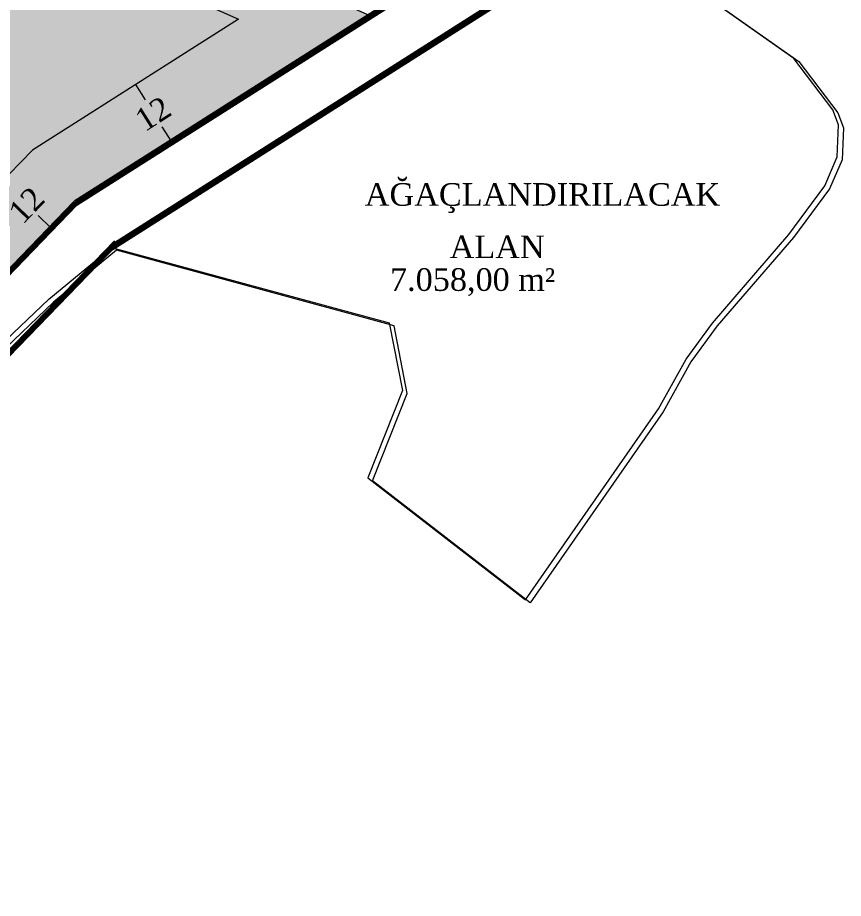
# Model space of a CAD drawing. Header units: metres. Extents: x 478603 to 489313, y 4282657 to 4289463.
# Drawn here: x 481175.1 to 481321, y 4288254.7 to 4288410.3 of the extents above; entities that cross this region are included whole.
import ezdxf

# ---------------------------------------------------------------- set-up
doc = ezdxf.new("R2010")
doc.units = ezdxf.units.M
for name, color, linetype, lineweight in [('ADAKENARI', 18, 'Continuous', 0), ('DEGER', 18, 'Continuous', 20), ('EYLUL_REV', 8, 'Continuous', 0), ('PARSEL_ALN', 207, 'Continuous', 0), ('ROL_CEPHE', 1, 'Continuous', 0), ('SNR_PLANONAMAA', 233, 'Continuous', 0), ('SNR_YAPIYAK', 18, 'Continuous', 0)]:
    doc.layers.add(name, color=color, linetype=linetype, lineweight=lineweight)
doc.styles.get("Standard").update_dxf_attribs({"font": 'times.ttf'})

msp = doc.modelspace()

# ---------------------------------------------------------------- hatches: boundary and pattern name
at = {"layer": 'PARSEL_ALN'}
msp.add_hatch(color=256, dxfattribs=at).paths.add_polyline_path([(481048.84, 4288417.87), (481095.96, 4288473.66), (481237.44, 4288410.56), (481185.37, 4288377.51), (481171.47, 4288363.17)])

# ---------------------------------------------------------------- linework, layer by layer
at = {"layer": 'ADAKENARI', "lineweight": 100}
for p, q in [((481281.27, 4288438.38), (481185.37, 4288377.51)), ((481191.73, 4288369.7), (481286.73, 4288430)), ((481185.37, 4288377.51), (481073.03, 4288261.67)), ((481080.21, 4288254.71), (481192.55, 4288370.55))]:
    msp.add_line(p, q, dxfattribs=at)
at = {"layer": 'EYLUL_REV'}
msp.add_polyline3d([(481146.61, 4288328.18, 0), (481180.63, 4288360.54, 0), (481191.73, 4288369.7, 0), (481240.77, 4288356.38, 0), (481243.1, 4288344.4, 1.51), (481236.98, 4288329, 0), (481264.81, 4288307.42, 0), (481288.31, 4288341.16, 0), (481293.2, 4288349.97, 0), (481297.85, 4288356.33, 0), (481311.3, 4288371.99, 0), (481317.66, 4288380.55, 0), (481319.86, 4288385.68, 0), (481320.11, 4288391.31, 0), (481319.12, 4288393.97, 0), (481312.23, 4288403.04, 0), (481298.34, 4288412.84, 0)], dxfattribs=at)
at = {"layer": 'PARSEL_ALN'}
msp.add_polyline3d([(481048.84, 4288417.87, 0), (481095.96, 4288473.66, 0), (481237.44, 4288410.56, 0), (481185.37, 4288377.51, 0), (481171.47, 4288363.17, 0), (481048.84, 4288417.87, 0)], close=True, dxfattribs=at)
msp.add_polyline3d([(481048.84, 4288417.87, 0), (481095.96, 4288473.66, 0), (481237.44, 4288410.56, 0), (481185.37, 4288377.51, 0), (481171.47, 4288363.17, 0), (481048.84, 4288417.87, 0)], close=True, dxfattribs=at)
msp.add_polyline3d([(481048.84, 4288417.87, 0), (481095.96, 4288473.66, 0), (481237.44, 4288410.56, 0), (481185.37, 4288377.51, 0), (481171.47, 4288363.17, 0), (481048.84, 4288417.87, 0)], close=True, dxfattribs=at)
at = {"layer": 'ROL_CEPHE'}
for p, q in [((481195.95, 4288398.44), (481197.67, 4288395.74)), ((481202.38, 4288388.31), (481200.67, 4288391.01)), ((481181.09, 4288373.09), (481178.79, 4288375.32))]:
    msp.add_line(p, q, dxfattribs=at)
at = {"layer": 'SNR_PLANONAMAA'}
for p, q in [((481299.19, 4288412.31, 942.48), (481313.08, 4288402.52, 942.48)), ((481313.08, 4288402.52, 942.48), (481319.97, 4288393.45, 942.48)), ((481319.97, 4288393.45, 942.48), (481320.96, 4288390.79, 942.48)), ((481320.96, 4288390.79, 942.48), (481320.72, 4288385.16, 942.48)), ((481320.72, 4288385.16, 942.48), (481318.51, 4288380.02, 942.48)), ((481318.51, 4288380.02, 942.48), (481312.16, 4288371.46, 942.48)), ((481312.16, 4288371.46, 942.48), (481298.7, 4288355.81, 942.48)), ((481192.58, 4288369.18, 942.48), (481181.49, 4288360.02, 942.48)), ((481241.62, 4288355.85, 942.48), (481192.58, 4288369.18, 942.48)), ((481181.49, 4288360.02, 942.48), (481147.47, 4288327.66, 942.48)), ((481243.95, 4288343.88, 942.48), (481241.62, 4288355.85, 942.48)), ((481298.7, 4288355.81, 942.48), (481294.05, 4288349.45, 942.48)), ((481294.05, 4288349.45, 942.48), (481289.16, 4288340.64, 942.48)), ((481237.83, 4288328.48, 942.48), (481243.95, 4288343.88, 942.48)), ((481289.16, 4288340.64, 942.48), (481265.67, 4288306.89, 942.48)), ((481265.67, 4288306.89, 942.48), (481237.83, 4288328.48, 942.48))]:
    msp.add_line(p, q, dxfattribs=at)
at = {"layer": 'SNR_YAPIYAK'}
for p, q in [((481101.61, 4288460.2, 119.22), (481214.15, 4288409.99, 119.22)), ((481214.15, 4288409.99, 119.22), (481177.75, 4288386.88, 119.22)), ((481177.75, 4288386.88, 119.22), (481167.21, 4288376.02, 119.22))]:
    msp.add_line(p, q, dxfattribs=at)

# ---------------------------------------------------------------- texts
at = {"layer": 'DEGER'}
for s, p in [('AĞAÇLANDIRILACAK ', (481236.45, 4288377.04)), ('ALAN', (481251.43, 4288367.79)), ('7.058,00 m²', (481240.9, 4288362.01))]:
    msp.add_text(s, height=4, dxfattribs=at).set_placement(p)
at = {"layer": 'ROL_CEPHE'}
for rotation, p in [(392.4062, (481197.56, 4288389.99)), (405.8781, (481176.02, 4288373.61))]:
    msp.add_text('12', height=4, rotation=rotation, dxfattribs=at).set_placement(p)

doc.saveas('drawing.dxf')
